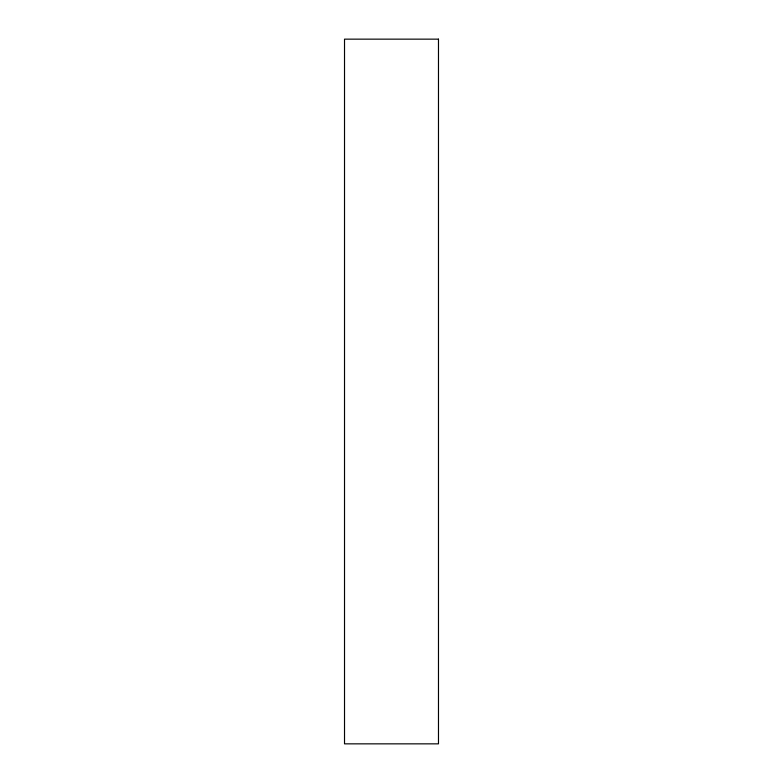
<?xml version="1.0" encoding="UTF-8"?>
<svg xmlns="http://www.w3.org/2000/svg" width="783" height="783" viewBox="0 0 783 783"><rect width="100%" height="100%" fill="white"/><g stroke="black" fill="none" stroke-linecap="round" stroke-linejoin="round"><path stroke-width="1.17" d="M438.48 39.15L344.52 39.15L344.52 743.85L438.48 743.85L438.48 39.15"/></g></svg>
